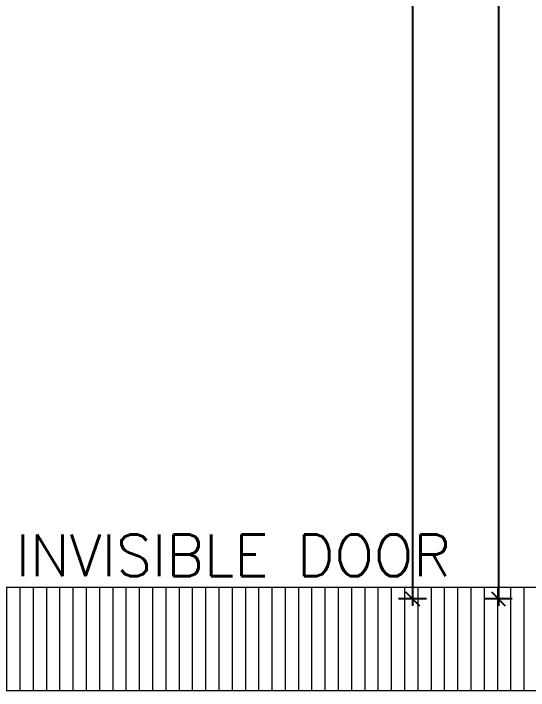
# Model space of a CAD drawing. Header units: inches. Extents: x 4017 to 5703, y -944 to 2840.
# Drawn here: x 4634.34 to 4671.32, y 1246.78 to 1295.42 of the extents above; entities that cross this region are included whole.
import ezdxf

# ---------------------------------------------------------------- set-up
doc = ezdxf.new("R2010")
doc.units = ezdxf.units.IN
doc.header["$MEASUREMENT"] = 0
doc.linetypes.add('DASHED', pattern=[19.05, 12.7, -6.35])
doc.layers.get('0').update_dxf_attribs({"color": 5})
doc.layers.get('DEFPOINTS').update_dxf_attribs({"color": 254})
doc.layers.add('1 - plaster', color=1, linetype='Continuous', lineweight=9)
doc.layers.add('A-dim-work', color=8, linetype='Continuous')
doc.styles.add('ENGLISH', font='romans.shx', dxfattribs={"height": 2})
doc.styles.add('hebtovna', font='hebtovna.shx', dxfattribs={"width": 0.7})
doc.dimstyles.new('Copy of gl-D10', dxfattribs={"dimtxt": 2, "dimasz": 1, "dimexe": 1, "dimexo": 1, "dimgap": 1, "dimtad": 0, "dimdec": 1, "dimzin": 0, "dimdsep": 46, "dimtxsty": 'hebtovna', "dimblk": 'OBLIQUE', "dimblk1": 'OBLIQUE', "dimblk2": 'OBLIQUE', "dimcen": 0, "dimdle": 0.5, "dimclrd": 256, "dimclre": 256, "dimclrt": 256, "dimadec": 0, "dimazin": 0, "dimtfac": 0.05, "dimtdec": 1, "dimtix": 1, "dimtmove": 2, "dimatfit": 0, "dimfxl": 1, "dimfxlon": 1, "dimtvp": 0.75, "dimtolj": 1, "dimtzin": 0, "dimarcsym": 0})

# ---------------------------------------------------------------- blocks, each defined once
blk = doc.blocks.new('doorpod')
at = {"layer": '1 - plaster'}
h = blk.add_hatch(dxfattribs=at)
h.set_pattern_fill('LINE', color=256, scale=0.3, angle=90)
h.set_pattern_definition([(90, (-4140.5627, 8565.0858), (-0.9525, 6e-17), [])])
h.paths.add_polyline_path([(69.375, 0), (69.375, 4.4), (69.375, 4.9), (71.375, 4.9), (71.323, 7.391), (30.326, 7.391), (-1.731, 7.391), (-1.679, 4.9), (0.321, 4.9), (0.321, 4.4), (0.321, 0)])
at = {"layer": '1 - plaster', "linetype": 'DASHED'}
blk.add_lwpolyline([(-1.731, 7.391), (-1.679, 77.9, -0.408271), (71.323, 7.391)], format="xyb", dxfattribs=at)
at = {"layer": '1 - plaster'}
blk.add_lwpolyline([(69.375, 0), (69.375, 4.4), (69.375, 4.9), (71.375, 4.9), (71.323, 7.391), (30.326, 7.391), (-1.731, 7.391), (-1.679, 4.9), (0.321, 4.9), (0.321, 4.4), (0.321, 0), (69.375, 0)], dxfattribs=at)
blk = doc.blocks.new('_Oblique')
at = {"color": 0, "linetype": 'ByBlock', "lineweight": -2}
blk.add_line((-0.5, -0.5), (0.5, 0.5), dxfattribs=at)
blk = doc.blocks.new('*D260')
at = {"layer": 'A-dim-work', "color": 6, "lineweight": -2, "transparency": 16777216}
for p, q in [((4662.991, 1467.469), (4662.991, 1252.87)), ((4661.991, 1466.969), (4663.991, 1466.969)), ((4663.991, 1253.37), (4661.991, 1253.37))]:
    blk.add_line(p, q, dxfattribs=at)
at = {"layer": 'DEFPOINTS', "color": 0, "transparency": 16777216}
for p in [(4653.096, 1466.969), (4662.991, 1253.37), (4697.123, 1253.37)]:
    blk.add_point(p, dxfattribs=at)
at = {"layer": 'A-dim-work', "color": 6, "lineweight": -2, "transparency": 16777216}
for p, rotation in [((4662.991, 1466.969), 90), ((4662.991, 1253.37), 270)]:
    blk.add_blockref('_Oblique', p, dxfattribs=dict(at, rotation=rotation))
at = {"layer": 'A-dim-work', "color": 6, "transparency": 16777216, "insert": (4660.741, 1360.17), "char_height": 3, "attachment_point": 5, "rotation": 90, "style": 'hebtovna'}
blk.add_mtext('\\A1;213.6', dxfattribs=at)
blk = doc.blocks.new('*D262')
at = {"layer": 'A-dim-work', "color": 6, "lineweight": -2, "transparency": 16777216}
for p, q in [((4669.158, 1420.673), (4669.158, 1252.87)), ((4670.158, 1420.173), (4668.158, 1420.173)), ((4670.158, 1253.37), (4668.158, 1253.37))]:
    blk.add_line(p, q, dxfattribs=at)
at = {"layer": 'DEFPOINTS', "color": 0, "transparency": 16777216}
for p in [(4683.84, 1420.173), (4669.158, 1253.37), (4697.123, 1253.37)]:
    blk.add_point(p, dxfattribs=at)
at = {"layer": 'A-dim-work', "color": 6, "lineweight": -2, "transparency": 16777216}
for p, rotation in [((4669.158, 1420.173), 90), ((4669.158, 1253.37), 270)]:
    blk.add_blockref('_Oblique', p, dxfattribs=dict(at, rotation=rotation))
at = {"layer": 'A-dim-work', "color": 6, "transparency": 16777216, "insert": (4666.908, 1336.771), "char_height": 3, "attachment_point": 5, "rotation": 90, "style": 'hebtovna'}
blk.add_mtext('\\A1;166.8', dxfattribs=at)

msp = doc.modelspace()

# ---------------------------------------------------------------- block references
msp.add_blockref('doorpod', (4621.523, 1246.781))

# ---------------------------------------------------------------- texts
at = {"layer": 'A-dim-work', "color": 6, "lineweight": 40, "ltscale": 20, "insert": (4634.509, 1254.985), "char_height": 3, "attachment_point": 7, "style": 'ENGLISH'}
msp.add_mtext_dynamic_manual_height_columns('INVISIBLE DOOR', width=84.23393, gutter_width=1, heights=[0], dxfattribs=at)

# ---------------------------------------------------------------- dimensions: what is measured, and where the dimension line sits
at = {"layer": 'A-dim-work'}
for base, p1, picture, middle in [((4662.991, 1253.37), (4653.096, 1466.969), '*D260', (4660.741, 1360.17)), ((4669.158, 1253.37), (4683.84, 1420.173), '*D262', (4666.908, 1336.771))]:
    dim = msp.add_linear_dim(base=base, p1=p1, p2=(4697.123, 1253.37), angle=90, dimstyle='Copy of gl-D10', override={"dimtxt": 3, "dimclrd": 6, "dimclre": 6, "dimclrt": 6}, dxfattribs=at)
    dim.commit()
    dim.dimension.update_dxf_attribs({"geometry": picture, "text_midpoint": middle})

doc.saveas('drawing.dxf')
